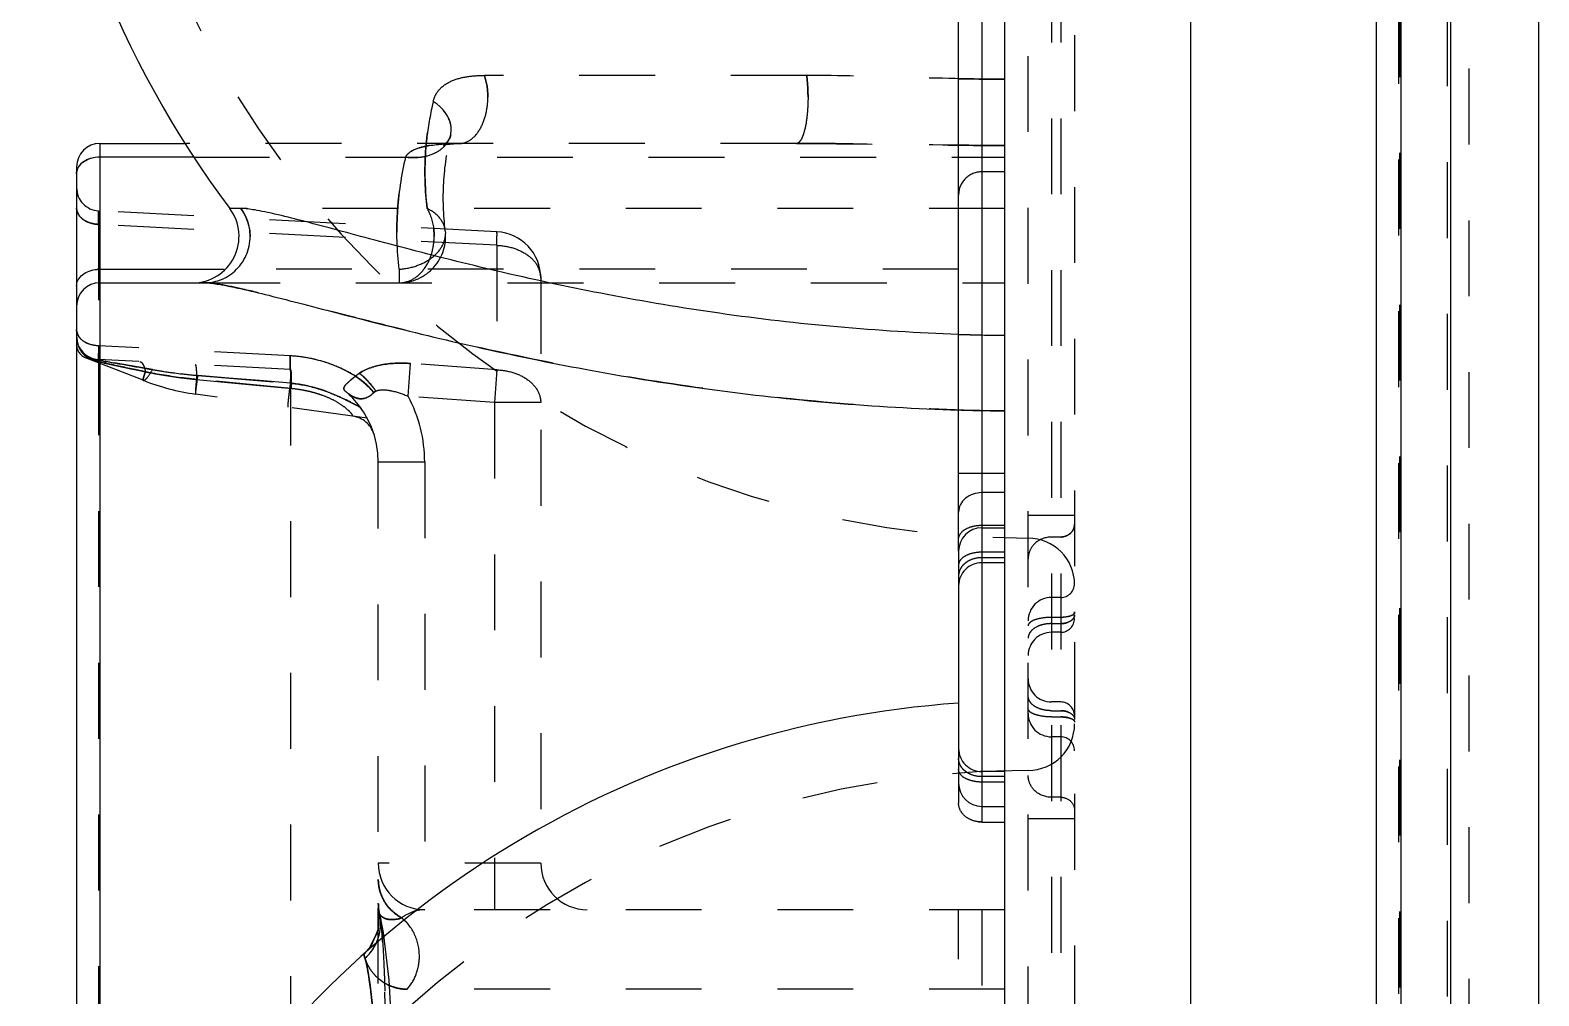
# Model space of a CAD drawing. Header units: millimetres. Extents: x -840 to 1682, y -9216 to -2117.
# Drawn here: x 872.12 to 904.62, y -2469.22 to -2448.42 of the extents above; entities that cross this region are included whole.
import ezdxf

# ---------------------------------------------------------------- set-up
doc = ezdxf.new("R2010")
doc.units = ezdxf.units.MM
doc.header["$LTSCALE"] = 16.335
doc.linetypes.add('HIDDEN', pattern=[0.2, 0.1, -0.1])
doc.layers.get('0').update_dxf_attribs({"linetype": 'CONTINUOUS'})
doc.layers.add('DEFAULT_2', color=8, linetype='HIDDEN')

msp = doc.modelspace()

# ---------------------------------------------------------------- linework, layer by layer
at = {"color": 7, "linetype": 'Continuous'}
for p, q in [((901.644, -2400.707), (901.644, -2613.018)), ((902.722, -2612.962), (902.722, -2400.763)), ((901.117, -2612.519), (901.117, -2401.206)), ((904.617, -2610.965), (904.617, -2402.76)), ((897.117, -2411.862), (897.117, -2601.862)), ((893.117, -2597.862), (893.117, -2415.862)), ((892.617, -2419.419), (892.617, -2465.139)), ((892.117, -2459.508), (892.117, -2419.919)), ((873.617, -2450.862), (873.617, -2476.549)), ((873.617, -2450.862), (875.486, -2450.862)), ((873.117, -2451.362), (873.117, -2478.223)), ((875.64, -2451.155), (873.617, -2451.155)), ((876.658, -2452.262), (876.418, -2452.264)), ((873.617, -2453.57), (876.297, -2453.57)), ((873.617, -2453.862), (875.869, -2453.862)), ((892.117, -2457.963), (893.117, -2457.963)), ((893.117, -2458.381), (892.617, -2458.381)), ((892.617, -2459.139), (893.117, -2459.139)), ((892.117, -2459.639), (892.117, -2464.636)), ((892.617, -2465.139), (893.117, -2465.139))]:
    msp.add_line(p, q, dxfattribs=at)
for centre, radius, start, end in [((893.617, -2439.362), 21.5, 91.3326, 216.8699), ((873.617, -2451.362), 0.5, 90, 180), ((875.617, -2452.862), 1, 270, 36.8699), ((873.618, -2454.258), 0.688, 90.0145, 94.5851), ((873.617, -2454.362), 0.5, 90, 180), ((892.617, -2459.639), 0.5, 90, 180), ((893.617, -2484.362), 21.5, 94.0006, 202.2011), ((892.617, -2464.639), 0.5, 180, 270)]:
    msp.add_arc(centre, radius, start, end, dxfattribs=at)
for points, knots in [([(873.154, -2451.377), (873.148, -2451.388), (873.128, -2451.429), (873.117, -2451.475), (873.117, -2451.509)], [0, 0, 0, 0, 0.25942, 1, 1, 1, 1]), ([(873.367, -2451.203), (873.349, -2451.21), (873.281, -2451.242), (873.219, -2451.289), (873.184, -2451.332)], [0, 0, 0, 0, 0.26708, 1, 1, 1, 1]), ([(873.617, -2451.155), (873.553, -2451.155), (873.467, -2451.167), (873.387, -2451.195), (873.367, -2451.203)], [0, 0, 0, 0, 0.755851, 1, 1, 1, 1]), ([(892.115, -2454.972), (891.244, -2454.943), (889.524, -2454.838), (886.999, -2454.545), (884.6, -2454.142), (882.382, -2453.671), (880.68, -2453.247), (879.46, -2452.923), (878.676, -2452.712), (877.997, -2452.531), (877.435, -2452.39), (877.004, -2452.298), (876.757, -2452.262), (876.658, -2452.262)], [0, 0, 0, 0, 0.166163, 0.328585, 0.484393, 0.62998, 0.760829, 0.818803, 0.870719, 0.915706, 0.952795, 0.981093, 1, 1, 1, 1]), ([(876.855, -2452.862), (876.855, -2452.804), (876.836, -2452.592), (876.75, -2452.386), (876.658, -2452.262)], [0, 0, 0, 0, 0.275069, 1, 1, 1, 1]), ([(875.869, -2453.862), (875.98, -2453.862), (876.221, -2453.821), (876.553, -2453.621), (876.797, -2453.282), (876.855, -2453.001), (876.855, -2452.862)], [0, 0, 0, 0, 0.214363, 0.462704, 0.732019, 1, 1, 1, 1]), ([(873.117, -2453.923), (873.117, -2453.88), (873.144, -2453.787), (873.244, -2453.676), (873.39, -2453.6), (873.503, -2453.576), (873.563, -2453.572)], [0, 0, 0, 0, 0.211187, 0.445952, 0.711385, 1, 1, 1, 1]), ([(875.869, -2453.862), (875.975, -2453.862), (876.238, -2453.9), (876.7, -2453.995), (877.299, -2454.141), (878.023, -2454.327), (878.857, -2454.544), (880.148, -2454.874), (881.942, -2455.303), (884.271, -2455.778), (886.782, -2456.18), (889.416, -2456.47), (891.209, -2456.573), (892.116, -2456.6)], [0, 0, 0, 0, 0.019215, 0.04803, 0.085707, 0.131297, 0.183795, 0.242229, 0.373416, 0.518841, 0.67393, 0.835217, 1, 1, 1, 1]), ([(892.617, -2458.381), (892.493, -2458.381), (892.3, -2458.442), (892.146, -2458.63), (892.117, -2458.744), (892.117, -2458.798)], [0, 0, 0, 0, 0.525601, 0.769484, 1, 1, 1, 1])]:
    msp.add_open_spline(points, degree=3, knots=knots, dxfattribs=at)
msp.add_open_spline([(873.184, -2451.332), (873.173, -2451.346), (873.162, -2451.361), (873.154, -2451.377)], degree=3, dxfattribs=at)
at = {"layer": 'DEFAULT_2', "color": 8, "linetype": 'HIDDEN'}
for p, q in [((901.591, -2402.204), (901.591, -2611.521)), ((902.644, -2402.259), (902.644, -2611.466)), ((903.117, -2610.967), (903.117, -2402.758)), ((901.617, -2411.862), (901.617, -2601.862)), ((894.617, -2415.862), (894.617, -2597.862)), ((893.617, -2594.362), (893.617, -2419.362)), ((894.117, -2420.919), (894.117, -2592.806)), ((894.317, -2420.919), (894.317, -2592.806)), ((888.845, -2449.396), (881.905, -2449.396)), ((881.11, -2450.821), (881.045, -2450.888)), ((881.123, -2450.802), (881.073, -2450.862)), ((881.162, -2450.727), (881.123, -2450.802)), ((881.177, -2450.678), (881.162, -2450.727)), ((881.176, -2450.68), (881.177, -2450.679)), ((881.177, -2450.679), (881.19, -2450.565)), ((881.177, -2450.679), (881.178, -2450.672)), ((881.178, -2450.672), (881.19, -2450.565)), ((888.623, -2450.862), (875.486, -2450.862)), ((881.02, -2450.904), (881.026, -2450.902)), ((881.045, -2450.888), (881.026, -2450.901)), ((881.071, -2450.865), (881.028, -2450.899)), ((875.64, -2451.155), (893.117, -2451.155)), ((893.117, -2451.473), (892.617, -2451.473)), ((882.17, -2452.762), (873.591, -2452.312)), ((893.117, -2452.262), (876.418, -2452.263)), ((873.591, -2452.605), (873.591, -2455.22)), ((882.17, -2453.055), (873.591, -2452.605)), ((881.06, -2452.74), (881.064, -2452.802)), ((882.17, -2453.055), (882.17, -2455.737)), ((892.117, -2453.57), (876.297, -2453.57)), ((880.067, -2453.57), (880.067, -2453.862)), ((875.869, -2453.862), (893.117, -2453.862)), ((883.117, -2453.761), (883.117, -2466.362)), ((877.722, -2455.436), (873.591, -2455.22)), ((874.549, -2455.962), (873.312, -2455.475)), ((873.591, -2455.512), (873.591, -2481.438)), ((877.722, -2455.729), (873.591, -2455.512)), ((873.756, -2455.598), (874.289, -2455.713)), ((874.299, -2455.651), (873.927, -2455.586)), ((874.754, -2455.732), (874.299, -2455.651)), ((880.26, -2456.305), (880.312, -2455.599)), ((882.17, -2455.737), (880.312, -2455.599)), ((874.289, -2455.713), (874.437, -2455.744)), ((874.437, -2455.744), (874.599, -2455.779)), ((877.741, -2456.139), (875.7, -2455.943)), ((875.7, -2455.943), (876.378, -2456.008)), ((875.731, -2455.857), (877.727, -2456.026)), ((876.394, -2455.913), (875.731, -2455.857)), ((876.378, -2456.008), (877.058, -2456.073)), ((877.059, -2455.969), (876.394, -2455.913)), ((877.727, -2456.026), (877.059, -2455.969)), ((877.722, -2455.729), (877.722, -2473.46)), ((882.17, -2455.737), (882.117, -2456.443)), ((879.379, -2456.779), (875.682, -2456.259)), ((877.058, -2456.073), (877.683, -2456.134)), ((877.683, -2456.134), (877.741, -2456.139)), ((879.518, -2456.23), (879.527, -2456.22)), ((882.117, -2456.443), (880.26, -2456.305)), ((882.117, -2456.443), (882.117, -2467.362)), ((883.117, -2456.443), (882.117, -2456.443)), ((879.617, -2501.625), (879.617, -2457.726)), ((880.617, -2457.726), (879.617, -2457.726)), ((880.617, -2457.726), (880.617, -2467.362)), ((894.617, -2458.87), (893.617, -2458.87)), ((892.617, -2459.083), (893.117, -2459.083)), ((892.117, -2459.639), (892.117, -2459.508)), ((894.317, -2459.337), (894.117, -2459.337)), ((893.117, -2459.664), (892.617, -2459.664)), ((893.117, -2459.782), (892.617, -2459.782)), ((893.117, -2459.889), (892.617, -2459.889)), ((894.317, -2460.639), (894.117, -2460.639)), ((894.317, -2461.068), (894.117, -2461.068)), ((894.117, -2461.202), (894.317, -2461.202)), ((894.317, -2461.389), (894.117, -2461.389)), ((894.317, -2462.889), (894.117, -2462.889)), ((894.117, -2463.077), (894.317, -2463.077)), ((894.117, -2463.211), (894.317, -2463.211)), ((894.317, -2463.639), (894.117, -2463.639)), ((893.117, -2464.389), (892.617, -2464.389)), ((892.117, -2464.636), (892.117, -2465.065)), ((893.117, -2464.496), (892.617, -2464.496)), ((893.117, -2464.614), (892.617, -2464.614)), ((894.317, -2464.941), (894.117, -2464.941)), ((892.617, -2465.139), (892.617, -2465.474)), ((894.617, -2465.408), (893.617, -2465.408)), ((892.617, -2465.474), (893.117, -2465.474)), ((883.117, -2466.362), (879.617, -2466.362)), ((879.65, -2467.476), (879.617, -2467.222)), ((879.617, -2467.275), (879.629, -2467.424)), ((893.117, -2467.362), (880.617, -2467.362)), ((892.117, -2504.362), (892.117, -2467.362)), ((892.617, -2467.362), (892.617, -2477.317)), ((879.628, -2467.424), (879.61, -2467.811)), ((879.628, -2467.423), (879.612, -2467.807)), ((879.628, -2467.423), (879.617, -2467.785)), ((879.628, -2467.423), (879.641, -2467.451)), ((879.65, -2467.476), (879.641, -2467.451)), ((879.654, -2467.491), (879.65, -2467.476)), ((879.61, -2467.814), (879.42, -2468.198)), ((879.617, -2467.785), (879.465, -2468.137)), ((879.42, -2468.198), (879.304, -2468.32)), ((879.305, -2468.318), (879.33, -2468.41)), ((879.465, -2468.137), (879.306, -2468.318)), ((893.117, -2469.074), (880.24, -2469.074))]:
    msp.add_line(p, q, dxfattribs=at)
for points in [[(881.175, -2450.686), (881.162, -2450.726), (881.11, -2450.821)], [(881.026, -2450.901), (881.022, -2450.903), (881.088, -2450.885), (881.238, -2450.866), (881.361, -2450.862)], [(881.085, -2450.886), (881.197, -2450.869), (881.36, -2450.862)], [(879.665, -2482.392), (879.903, -2475.72), (879.961, -2472.794), (879.937, -2470.505), (879.849, -2468.875), (879.728, -2467.851), (879.654, -2467.491)], [(879.612, -2467.807), (879.431, -2468.184), (879.306, -2468.318)]]:
    msp.add_lwpolyline(points, dxfattribs=at)
for centre, radius, start, end in [((893.617, -2439.362), 20, 90, 270), ((893.711, -2367.687), 81.795, 268.88267, 269.58396), ((887.28, -2451.492), 6.659, 166.661, 173.3499), ((887.171, -2451.477), 6.55, 173.369, 174.6127), ((880.698, -2450.565), 0.492, 335.2247, 346.4493), ((887.158, -2451.473), 6.536, 174.6355, 186.935), ((893.608, -2317.885), 133.022, 269.35773, 269.78859), ((873.617, -2451.813), 0.5, 180, 267), ((880.067, -2452.862), 1, 270, 6.9482), ((879.497, -2452.862), 1.323, 359.9981, 7.4921), ((880.564, -2452.802), 0.5, 6.9958, 11.4277), ((882.117, -2453.761), 1, 0, 87), ((873.617, -2455.014), 0.5, 179.9559, 266.9976), ((893.614, -2409.546), 45.45, 268.1103, 269.374), ((873.417, -2455.194), 0.3, 180, 249.474), ((873.667, -2455.024), 0.55, 189.5209, 248.5453), ((892.485, -2455.527), 18.896, 179.0703, 179.5513), ((892.468, -2455.526), 18.879, 179.0701, 179.5515), ((928.797, -2146.919), 313.506, 259.85872, 260.07361), ((901.097, -2302.157), 155.816, 259.83409, 259.95764), ((877.552, -2458.523), 3.092, 77.7338, 86.8533), ((876.378, -2451.308), 5, 248.5453, 262), ((876.821, -2444.727), 11.273, 258.6325, 260.414), ((876.623, -2445.035), 10.859, 260.0864, 263.4795), ((876.749, -2445.158), 10.836, 260.4089, 262.3692), ((876.653, -2445.88), 10.108, 262.3665, 264.221), ((876.694, -2444.437), 11.461, 263.4664, 265.1781), ((876.601, -2446.377), 9.608, 264.2327, 264.6235), ((877.617, -2457.726), 2, 0, 86.9997), ((877.276, -2458.926), 3.571, 58.795, 59.7915), ((877.369, -2458.76), 3.38, 58.695, 59.7269), ((879.705, -2456.572), 0.908, 123.1352, 129.6155), ((879.731, -2456.6), 0.946, 123.5252, 129.7477), ((878.223, -2457.292), 1.681, 39.1953, 51.729), ((877.464, -2459.013), 2.887, 79.5198, 84.4983), ((877.477, -2458.946), 2.819, 74.9497, 79.5427), ((877.538, -2458.724), 2.589, 70.4637, 74.9724), ((878.212, -2457.306), 1.699, 39.5795, 45.7081), ((877.617, -2457.726), 3, 0, 28.2707), ((893.619, -2406.604), 50.019, 268.277, 269.4249), ((878.997, -2457.281), 0.55, 17.8929, 82), ((893.617, -2460.362), 1, 0, 90), ((892.617, -2460.389), 0.5, 90, 180), ((894.317, -2460.339), 0.3, 270, 0), ((894.117, -2461.139), 0.5, 90, 180), ((894.317, -2461.089), 0.3, 270, 360), ((894.117, -2461.889), 0.5, 90, 180), ((894.117, -2462.389), 0.5, 180, 270), ((894.117, -2463.139), 0.5, 180, 270), ((894.317, -2463.189), 0.3, 0, 90), ((893.617, -2463.362), 1, 270, 0), ((894.317, -2463.939), 0.3, 0, 90), ((892.617, -2463.889), 0.5, 180, 270), ((893.617, -2484.362), 20, 90, 270), ((892.618, -2464.879), 0.594, 262.9351, 269.967), ((880.617, -2466.362), 1, 180, 270), ((884.117, -2466.362), 1, 180, 270), ((880.619, -2467.233), 1.001, 180.0192, 192.5682), ((880.602, -2466.659), 1.003, 221.5711, 241.1203), ((880.618, -2468.082), 0.719, 90.0177, 93.3209), ((878.669, -2467.666), 0.996, 311.5778, 12.4545), ((879.52, -2468.296), 0.966, 39.1962, 41.9491), ((865.529, -2468.968), 14.211, 3.7192, 4.3132)]:
    msp.add_arc(centre, radius, start, end, dxfattribs=at)
msp.add_ellipse((892.617, -2451.973), major_axis=(0.5, 0), ratio=1, start_param=1.570796, end_param=3.141593, dxfattribs=at)
for points, knots in [([(880.8, -2449.956), (880.813, -2449.902), (880.851, -2449.801), (880.981, -2449.631), (881.219, -2449.488), (881.55, -2449.409), (881.784, -2449.396), (881.905, -2449.396)], [0, 0, 0, 0, 0.122846, 0.239974, 0.475192, 0.727949, 1, 1, 1, 1]), ([(888.845, -2449.396), (888.85, -2449.43), (888.867, -2449.585), (888.874, -2449.741), (888.874, -2449.862)], [0, 0, 0, 0, 0.219548, 1, 1, 1, 1]), ([(893.117, -2449.479), (892.4, -2449.474), (890.976, -2449.442), (889.552, -2449.396), (888.845, -2449.396)], [0, 0, 0, 0, 0.50376, 1, 1, 1, 1]), ([(888.874, -2449.862), (888.874, -2449.819), (888.872, -2449.663), (888.86, -2449.507), (888.845, -2449.396)], [0, 0, 0, 0, 0.277332, 1, 1, 1, 1]), ([(880.669, -2452.262), (880.623, -2451.88), (880.597, -2451.102), (880.711, -2450.333), (880.8, -2449.956)], [0, 0, 0, 0, 0.498752, 1, 1, 1, 1]), ([(881.19, -2450.565), (881.19, -2450.452), (881.102, -2450.203), (880.913, -2450.03), (880.8, -2449.956)], [0, 0, 0, 0, 0.455787, 1, 1, 1, 1]), ([(881.144, -2450.346), (881.128, -2450.308), (881.045, -2450.153), (880.912, -2450.03), (880.8, -2449.956)], [0, 0, 0, 0, 0.231428, 1, 1, 1, 1]), ([(881.361, -2450.862), (881.448, -2450.862), (881.64, -2450.789), (881.833, -2450.54), (881.951, -2450.219), (881.977, -2449.983), (881.977, -2449.862)], [0, 0, 0, 0, 0.20414, 0.449373, 0.716817, 1, 1, 1, 1]), ([(888.874, -2449.862), (888.874, -2449.995), (888.862, -2450.242), (888.818, -2450.529), (888.758, -2450.711), (888.714, -2450.806), (888.658, -2450.862), (888.623, -2450.862)], [0, 0, 0, 0, 0.372008, 0.694809, 0.814318, 0.902265, 1, 1, 1, 1]), ([(881.19, -2450.565), (881.19, -2450.547), (881.186, -2450.472), (881.166, -2450.398), (881.144, -2450.346)], [0, 0, 0, 0, 0.242484, 1, 1, 1, 1]), ([(880.204, -2451.155), (880.321, -2451.169), (880.551, -2451.168), (880.859, -2451.075), (881.081, -2450.905), (881.159, -2450.752), (881.177, -2450.679)], [0, 0, 0, 0, 0.302159, 0.578646, 0.807728, 1, 1, 1, 1]), ([(881.06, -2452.741), (881.018, -2452.4), (880.995, -2451.704), (881.097, -2451.016), (881.177, -2450.679)], [0, 0, 0, 0, 0.498195, 1, 1, 1, 1]), ([(880.204, -2451.155), (880.243, -2451.073), (880.427, -2450.965), (880.82, -2450.877), (881.143, -2450.862), (881.36, -2450.862)], [0, 0, 0, 0, 0.221586, 0.470206, 1, 1, 1, 1]), ([(880.728, -2450.905), (880.617, -2450.923), (880.427, -2450.963), (880.24, -2451.078), (880.204, -2451.155)], [0, 0, 0, 0, 0.568754, 1, 1, 1, 1]), ([(880.204, -2451.155), (880.298, -2451.167), (880.426, -2451.169), (880.551, -2451.152), (880.581, -2451.146)], [0, 0, 0, 0, 0.753695, 1, 1, 1, 1]), ([(881.36, -2450.862), (881.331, -2450.862), (881.213, -2450.863), (881.096, -2450.867), (881.009, -2450.873)], [0, 0, 0, 0, 0.254113, 1, 1, 1, 1]), ([(893.117, -2450.906), (892.74, -2450.905), (891.242, -2450.892), (889.744, -2450.862), (888.623, -2450.862)], [0, 0, 0, 0, 0.251864, 1, 1, 1, 1]), ([(888.623, -2450.862), (888.912, -2450.862), (890.076, -2450.868), (891.241, -2450.889), (892.117, -2450.899)], [0, 0, 0, 0, 0.247586, 1, 1, 1, 1]), ([(873.117, -2451.509), (873.117, -2451.462), (873.148, -2451.362), (873.249, -2451.261), (873.331, -2451.218), (873.367, -2451.203)], [0, 0, 0, 0, 0.33762, 0.717238, 1, 1, 1, 1]), ([(880.067, -2453.57), (880.018, -2453.169), (879.992, -2452.355), (880.11, -2451.55), (880.204, -2451.155)], [0, 0, 0, 0, 0.498752, 1, 1, 1, 1]), ([(880.204, -2451.155), (880.11, -2451.55), (879.992, -2452.355), (880.018, -2453.169), (880.067, -2453.57)], [0, 0, 0, 0, 0.501248, 1, 1, 1, 1]), ([(873.117, -2452.252), (873.117, -2452.345), (873.218, -2452.495), (873.412, -2452.58), (873.531, -2452.603), (873.591, -2452.605)], [0, 0, 0, 0, 0.438702, 0.716957, 1, 1, 1, 1]), ([(873.117, -2452.252), (873.117, -2452.345), (873.218, -2452.495), (873.412, -2452.58), (873.531, -2452.603), (873.591, -2452.605)], [0, 0, 0, 0, 0.438702, 0.716957, 1, 1, 1, 1]), ([(873.184, -2452.427), (873.174, -2452.413), (873.138, -2452.361), (873.117, -2452.298), (873.117, -2452.252)], [0, 0, 0, 0, 0.273807, 1, 1, 1, 1]), ([(873.184, -2452.427), (873.174, -2452.413), (873.138, -2452.361), (873.117, -2452.298), (873.117, -2452.252)], [0, 0, 0, 0, 0.273807, 1, 1, 1, 1]), ([(873.358, -2452.553), (873.34, -2452.546), (873.275, -2452.515), (873.217, -2452.468), (873.184, -2452.427)], [0, 0, 0, 0, 0.267091, 1, 1, 1, 1]), ([(873.591, -2452.312), (873.59, -2452.312), (873.591, -2452.323), (873.589, -2452.334), (873.59, -2452.36), (873.589, -2452.392), (873.589, -2452.434), (873.59, -2452.506), (873.591, -2452.564), (873.591, -2452.605)], [0, 0, 0, 0, 0.01716, 0.067393, 0.149686, 0.26285, 0.405677, 0.576955, 1, 1, 1, 1]), ([(873.591, -2452.605), (873.591, -2452.564), (873.59, -2452.506), (873.589, -2452.434), (873.589, -2452.392), (873.59, -2452.36), (873.589, -2452.334), (873.591, -2452.323), (873.59, -2452.312), (873.591, -2452.312)], [0, 0, 0, 0, 0.423045, 0.594323, 0.73715, 0.850314, 0.932607, 0.98284, 1, 1, 1, 1]), ([(876.658, -2452.262), (876.687, -2452.301), (876.8, -2452.481), (876.855, -2452.698), (876.855, -2452.862)], [0, 0, 0, 0, 0.226306, 1, 1, 1, 1]), ([(881.06, -2452.741), (881.048, -2452.643), (880.952, -2452.438), (880.772, -2452.311), (880.669, -2452.262)], [0, 0, 0, 0, 0.468011, 1, 1, 1, 1]), ([(880.669, -2452.262), (880.694, -2452.306), (880.783, -2452.494), (880.82, -2452.705), (880.82, -2452.862)], [0, 0, 0, 0, 0.241621, 1, 1, 1, 1]), ([(873.591, -2452.605), (873.572, -2452.604), (873.492, -2452.597), (873.413, -2452.577), (873.358, -2452.553)], [0, 0, 0, 0, 0.243141, 1, 1, 1, 1]), ([(873.591, -2452.605), (873.572, -2452.604), (873.492, -2452.597), (873.413, -2452.577), (873.358, -2452.553)], [0, 0, 0, 0, 0.243141, 1, 1, 1, 1]), ([(882.17, -2453.055), (882.171, -2453.013), (882.173, -2452.955), (882.174, -2452.883), (882.174, -2452.841), (882.174, -2452.809), (882.174, -2452.783), (882.172, -2452.772), (882.172, -2452.762), (882.17, -2452.762)], [0, 0, 0, 0, 0.42336, 0.59542, 0.738388, 0.851103, 0.932517, 0.982043, 1, 1, 1, 1]), ([(880.067, -2453.57), (880.197, -2453.562), (880.447, -2453.512), (880.772, -2453.344), (881.002, -2453.102), (881.064, -2452.897), (881.064, -2452.802)], [0, 0, 0, 0, 0.284793, 0.5532, 0.790987, 1, 1, 1, 1]), ([(880.067, -2453.862), (880.167, -2453.862), (880.377, -2453.804), (880.624, -2453.572), (880.784, -2453.243), (880.82, -2452.991), (880.82, -2452.862)], [0, 0, 0, 0, 0.216764, 0.45432, 0.718504, 1, 1, 1, 1]), ([(882.17, -2453.055), (882.294, -2453.059), (882.532, -2453.099), (882.843, -2453.25), (883.061, -2453.476), (883.117, -2453.67), (883.117, -2453.761)], [0, 0, 0, 0, 0.288174, 0.554637, 0.789562, 1, 1, 1, 1]), ([(883.117, -2453.761), (883.117, -2453.738), (883.111, -2453.647), (883.08, -2453.558), (883.046, -2453.498)], [0, 0, 0, 0, 0.244869, 1, 1, 1, 1]), ([(893.117, -2456.621), (892.165, -2456.611), (890.278, -2456.538), (887.497, -2456.274), (884.836, -2455.881), (882.358, -2455.396), (880.445, -2454.948), (879.064, -2454.598), (878.171, -2454.366), (877.396, -2454.165), (876.753, -2454.007), (876.261, -2453.904), (875.981, -2453.862), (875.869, -2453.862)], [0, 0, 0, 0, 0.163086, 0.323365, 0.478079, 0.623726, 0.755648, 0.814585, 0.867621, 0.91372, 0.951805, 0.980836, 1, 1, 1, 1]), ([(873.591, -2455.22), (873.529, -2455.218), (873.41, -2455.197), (873.255, -2455.123), (873.146, -2455.009), (873.117, -2454.912), (873.117, -2454.867)], [0, 0, 0, 0, 0.287807, 0.554534, 0.789654, 1, 1, 1, 1]), ([(873.117, -2454.867), (873.117, -2454.927), (873.17, -2455.058), (873.283, -2455.135), (873.347, -2455.164)], [0, 0, 0, 0, 0.459792, 1, 1, 1, 1]), ([(873.117, -2454.867), (873.117, -2454.927), (873.17, -2455.058), (873.283, -2455.135), (873.347, -2455.164)], [0, 0, 0, 0, 0.459792, 1, 1, 1, 1]), ([(873.591, -2455.22), (873.591, -2455.261), (873.59, -2455.32), (873.589, -2455.392), (873.589, -2455.434), (873.59, -2455.466), (873.589, -2455.491), (873.591, -2455.502), (873.59, -2455.512), (873.591, -2455.512)], [0, 0, 0, 0, 0.42404, 0.596362, 0.739525, 0.852348, 0.933752, 0.983056, 1, 1, 1, 1]), ([(873.591, -2455.22), (873.591, -2455.261), (873.59, -2455.32), (873.589, -2455.392), (873.589, -2455.434), (873.59, -2455.466), (873.589, -2455.491), (873.591, -2455.502), (873.59, -2455.512), (873.591, -2455.512)], [0, 0, 0, 0, 0.424044, 0.596367, 0.73953, 0.852354, 0.933756, 0.983058, 1, 1, 1, 1]), ([(873.596, -2455.527), (873.548, -2455.529), (873.451, -2455.524), (873.359, -2455.491), (873.314, -2455.472)], [0, 0, 0, 0, 0.494482, 1, 1, 1, 1]), ([(873.315, -2455.472), (873.337, -2455.482), (873.382, -2455.502), (873.476, -2455.525), (873.549, -2455.529), (873.596, -2455.527)], [0, 0, 0, 0, 0.256465, 0.507376, 1, 1, 1, 1]), ([(873.326, -2455.455), (873.361, -2455.471), (873.5, -2455.53), (873.646, -2455.576), (873.756, -2455.598)], [0, 0, 0, 0, 0.257543, 1, 1, 1, 1]), ([(873.591, -2455.512), (873.591, -2455.512), (873.591, -2455.508), (873.59, -2455.503), (873.59, -2455.492), (873.589, -2455.469), (873.589, -2455.431), (873.589, -2455.398), (873.589, -2455.379)], [0, 0, 0, 0, 0.01697, 0.065194, 0.14481, 0.255582, 0.568906, 1, 1, 1, 1]), ([(873.591, -2455.512), (873.606, -2455.513), (873.669, -2455.524), (873.724, -2455.563), (873.756, -2455.598)], [0, 0, 0, 0, 0.239183, 1, 1, 1, 1]), ([(873.596, -2455.527), (873.596, -2455.525), (873.595, -2455.52), (873.594, -2455.513), (873.591, -2455.512)], [0, 0, 0, 0, 0.414294, 1, 1, 1, 1]), ([(873.591, -2455.512), (873.592, -2455.512), (873.596, -2455.517), (873.595, -2455.522), (873.596, -2455.527)], [0, 0, 0, 0, 0.105795, 1, 1, 1, 1]), ([(874.599, -2455.779), (874.526, -2455.763), (874.245, -2455.703), (873.964, -2455.643), (873.756, -2455.598)], [0, 0, 0, 0, 0.26024, 1, 1, 1, 1]), ([(874.477, -2455.559), (874.508, -2455.56), (874.57, -2455.645), (874.589, -2455.725), (874.599, -2455.779)], [0, 0, 0, 0, 0.363347, 1, 1, 1, 1]), ([(874.477, -2455.559), (874.508, -2455.56), (874.551, -2455.614), (874.58, -2455.693), (874.593, -2455.748), (874.599, -2455.779)], [0, 0, 0, 0, 0.356279, 0.64269, 1, 1, 1, 1]), ([(875.671, -2455.621), (875.674, -2455.622), (875.681, -2455.631), (875.688, -2455.66), (875.696, -2455.725), (875.7, -2455.823), (875.701, -2455.901), (875.7, -2455.943)], [0, 0, 0, 0, 0.027986, 0.084376, 0.291294, 0.61232, 1, 1, 1, 1]), ([(875.671, -2455.621), (875.674, -2455.622), (875.68, -2455.63), (875.688, -2455.659), (875.696, -2455.723), (875.7, -2455.822), (875.701, -2455.9), (875.7, -2455.943)], [0, 0, 0, 0, 0.027125, 0.081635, 0.284579, 0.605769, 1, 1, 1, 1]), ([(877.722, -2455.729), (877.72, -2455.729), (877.72, -2455.719), (877.718, -2455.707), (877.718, -2455.681), (877.718, -2455.648), (877.718, -2455.606), (877.719, -2455.535), (877.721, -2455.477), (877.722, -2455.436)], [0, 0, 0, 0, 0.018771, 0.070404, 0.154037, 0.268223, 0.411449, 0.582181, 1, 1, 1, 1]), ([(877.722, -2455.436), (877.721, -2455.477), (877.719, -2455.535), (877.718, -2455.606), (877.718, -2455.648), (877.718, -2455.681), (877.718, -2455.707), (877.721, -2455.719), (877.72, -2455.729), (877.722, -2455.729)], [0, 0, 0, 0, 0.417953, 0.588692, 0.731897, 0.846048, 0.929639, 0.981238, 1, 1, 1, 1]), ([(879.126, -2455.872), (878.92, -2455.747), (878.467, -2455.538), (877.975, -2455.449), (877.722, -2455.436)], [0, 0, 0, 0, 0.487169, 1, 1, 1, 1]), ([(879.072, -2455.841), (878.938, -2455.762), (878.651, -2455.621), (878.344, -2455.531), (878.186, -2455.497)], [0, 0, 0, 0, 0.489524, 1, 1, 1, 1]), ([(879.208, -2455.811), (879.361, -2455.711), (879.734, -2455.594), (880.116, -2455.585), (880.312, -2455.599)], [0, 0, 0, 0, 0.480841, 1, 1, 1, 1]), ([(880.312, -2455.599), (880.116, -2455.585), (879.734, -2455.594), (879.361, -2455.711), (879.208, -2455.811)], [0, 0, 0, 0, 0.519038, 1, 1, 1, 1]), ([(874.599, -2455.779), (874.591, -2455.804), (874.576, -2455.847), (874.557, -2455.907), (874.552, -2455.936), (874.545, -2455.96), (874.549, -2455.962)], [0, 0, 0, 0, 0.418305, 0.732419, 0.927988, 1, 1, 1, 1]), ([(874.549, -2455.962), (874.545, -2455.96), (874.552, -2455.936), (874.557, -2455.907), (874.576, -2455.847), (874.591, -2455.804), (874.599, -2455.779)], [0, 0, 0, 0, 0.071999, 0.267542, 0.581676, 1, 1, 1, 1]), ([(874.549, -2455.962), (874.561, -2455.966), (874.598, -2455.951), (874.668, -2455.875), (874.719, -2455.794), (874.754, -2455.732)], [0, 0, 0, 0, 0.117169, 0.325034, 1, 1, 1, 1]), ([(874.549, -2455.962), (874.56, -2455.966), (874.597, -2455.952), (874.668, -2455.876), (874.719, -2455.794), (874.754, -2455.732)], [0, 0, 0, 0, 0.115445, 0.321183, 1, 1, 1, 1]), ([(875.7, -2455.943), (875.606, -2455.934), (875.237, -2455.893), (874.87, -2455.833), (874.599, -2455.779)], [0, 0, 0, 0, 0.25583, 1, 1, 1, 1]), ([(874.754, -2455.732), (874.833, -2455.745), (875.157, -2455.798), (875.484, -2455.836), (875.731, -2455.857)], [0, 0, 0, 0, 0.245121, 1, 1, 1, 1]), ([(875.7, -2455.943), (875.695, -2455.986), (875.687, -2456.062), (875.68, -2456.151), (875.677, -2456.206), (875.677, -2456.234), (875.678, -2456.249), (875.68, -2456.259), (875.682, -2456.259)], [0, 0, 0, 0, 0.406857, 0.72405, 0.840463, 0.925682, 0.978534, 1, 1, 1, 1]), ([(875.682, -2456.259), (875.68, -2456.259), (875.685, -2456.245), (875.682, -2456.229), (875.688, -2456.192), (875.693, -2456.146), (875.701, -2456.086), (875.713, -2455.989), (875.724, -2455.911), (875.731, -2455.857)], [0, 0, 0, 0, 0.017333, 0.068517, 0.153356, 0.271553, 0.421681, 0.597823, 1, 1, 1, 1]), ([(875.682, -2456.259), (875.68, -2456.259), (875.685, -2456.244), (875.682, -2456.228), (875.689, -2456.19), (875.693, -2456.143), (875.701, -2456.083), (875.714, -2455.987), (875.724, -2455.91), (875.731, -2455.857)], [0, 0, 0, 0, 0.018143, 0.071239, 0.158311, 0.278281, 0.429042, 0.604396, 1, 1, 1, 1]), ([(877.722, -2455.729), (877.724, -2455.729), (877.726, -2455.739), (877.728, -2455.753), (877.73, -2455.78), (877.731, -2455.832), (877.73, -2455.915), (877.728, -2455.986), (877.727, -2456.026)], [0, 0, 0, 0, 0.021366, 0.075808, 0.163509, 0.28266, 0.602332, 1, 1, 1, 1]), ([(877.722, -2455.729), (877.725, -2455.729), (877.731, -2455.742), (877.735, -2455.762), (877.739, -2455.799), (877.743, -2455.872), (877.744, -2455.988), (877.742, -2456.086), (877.741, -2456.139)], [0, 0, 0, 0, 0.023461, 0.077979, 0.165593, 0.286216, 0.613619, 1, 1, 1, 1]), ([(877.727, -2456.026), (877.728, -2455.986), (877.73, -2455.915), (877.731, -2455.832), (877.73, -2455.78), (877.728, -2455.753), (877.726, -2455.739), (877.724, -2455.729), (877.722, -2455.729)], [0, 0, 0, 0, 0.397687, 0.717388, 0.836511, 0.924189, 0.978615, 1, 1, 1, 1]), ([(877.722, -2455.729), (877.725, -2455.729), (877.731, -2455.742), (877.735, -2455.762), (877.739, -2455.799), (877.743, -2455.872), (877.744, -2455.988), (877.742, -2456.086), (877.741, -2456.139)], [0, 0, 0, 0, 0.023455, 0.077963, 0.165566, 0.286181, 0.613587, 1, 1, 1, 1]), ([(879.126, -2455.872), (879.075, -2455.911), (878.994, -2455.98), (878.903, -2456.063), (878.858, -2456.141), (878.883, -2456.178), (878.896, -2456.188)], [0, 0, 0, 0, 0.443383, 0.732056, 0.884682, 1, 1, 1, 1]), ([(879.124, -2455.874), (879.098, -2455.895), (879.049, -2455.936), (878.975, -2455.997), (878.915, -2456.054), (878.871, -2456.108), (878.869, -2456.159), (878.887, -2456.18), (878.896, -2456.188)], [0, 0, 0, 0, 0.237165, 0.441821, 0.673578, 0.819397, 0.912709, 1, 1, 1, 1]), ([(878.953, -2456.018), (878.964, -2456.007), (879.018, -2455.957), (879.075, -2455.911), (879.121, -2455.876)], [0, 0, 0, 0, 0.210079, 1, 1, 1, 1]), ([(879.121, -2455.876), (879.157, -2455.898), (879.303, -2455.998), (879.433, -2456.123), (879.518, -2456.228)], [0, 0, 0, 0, 0.239046, 1, 1, 1, 1]), ([(879.261, -2455.975), (879.227, -2455.948), (879.181, -2455.914), (879.133, -2455.883), (879.121, -2455.876)], [0, 0, 0, 0, 0.756865, 1, 1, 1, 1]), ([(879.522, -2456.224), (879.493, -2456.189), (879.375, -2456.057), (879.236, -2455.942), (879.124, -2455.874)], [0, 0, 0, 0, 0.256394, 1, 1, 1, 1]), ([(879.124, -2455.874), (879.136, -2455.881), (879.184, -2455.912), (879.23, -2455.945), (879.264, -2455.972)], [0, 0, 0, 0, 0.243154, 1, 1, 1, 1]), ([(879.566, -2456.195), (879.54, -2456.157), (879.435, -2456.017), (879.311, -2455.89), (879.208, -2455.811)], [0, 0, 0, 0, 0.259519, 1, 1, 1, 1]), ([(879.566, -2456.195), (879.541, -2456.158), (879.436, -2456.017), (879.312, -2455.89), (879.208, -2455.811)], [0, 0, 0, 0, 0.256496, 1, 1, 1, 1]), ([(879.335, -2455.921), (879.324, -2455.911), (879.284, -2455.872), (879.241, -2455.836), (879.208, -2455.811)], [0, 0, 0, 0, 0.256741, 1, 1, 1, 1]), ([(879.335, -2455.921), (879.324, -2455.911), (879.284, -2455.872), (879.241, -2455.836), (879.208, -2455.811)], [0, 0, 0, 0, 0.256739, 1, 1, 1, 1]), ([(879.566, -2456.195), (879.515, -2456.121), (879.44, -2456.027), (879.356, -2455.941), (879.335, -2455.921)], [0, 0, 0, 0, 0.753285, 1, 1, 1, 1]), ([(879.566, -2456.195), (879.515, -2456.121), (879.44, -2456.027), (879.356, -2455.941), (879.335, -2455.921)], [0, 0, 0, 0, 0.753283, 1, 1, 1, 1]), ([(882.17, -2455.737), (882.294, -2455.741), (882.532, -2455.781), (882.843, -2455.932), (883.061, -2456.159), (883.117, -2456.352), (883.117, -2456.443)], [0, 0, 0, 0, 0.288191, 0.554662, 0.789576, 1, 1, 1, 1]), ([(877.674, -2456.539), (877.671, -2456.539), (877.674, -2456.52), (877.672, -2456.499), (877.677, -2456.451), (877.682, -2456.39), (877.691, -2456.312), (877.705, -2456.189), (877.718, -2456.092), (877.727, -2456.026)], [0, 0, 0, 0, 0.018662, 0.071622, 0.158822, 0.279787, 0.432579, 0.609577, 1, 1, 1, 1]), ([(877.674, -2456.539), (877.671, -2456.539), (877.674, -2456.52), (877.672, -2456.499), (877.677, -2456.451), (877.682, -2456.39), (877.691, -2456.312), (877.706, -2456.189), (877.718, -2456.092), (877.727, -2456.026)], [0, 0, 0, 0, 0.018689, 0.071725, 0.159017, 0.280055, 0.432871, 0.609835, 1, 1, 1, 1]), ([(877.727, -2456.026), (877.907, -2456.042), (878.172, -2456.091), (878.502, -2456.2), (878.722, -2456.29), (878.888, -2456.368), (879.005, -2456.426), (879.078, -2456.463), (879.138, -2456.494), (879.185, -2456.517), (879.212, -2456.535), (879.228, -2456.541), (879.231, -2456.544)], [0, 0, 0, 0, 0.338884, 0.500181, 0.650424, 0.784557, 0.843087, 0.894421, 0.93734, 0.970312, 0.991732, 1, 1, 1, 1]), ([(878.497, -2456.201), (878.437, -2456.179), (878.188, -2456.095), (877.926, -2456.043), (877.727, -2456.026)], [0, 0, 0, 0, 0.240743, 1, 1, 1, 1]), ([(879.074, -2456.736), (879.076, -2456.736), (879.068, -2456.718), (879.059, -2456.705), (879.03, -2456.667), (878.971, -2456.605), (878.859, -2456.512), (878.69, -2456.404), (878.48, -2456.308), (878.246, -2456.23), (877.997, -2456.172), (877.827, -2456.147), (877.741, -2456.139)], [0, 0, 0, 0, 0.005002, 0.021903, 0.050294, 0.089687, 0.198237, 0.335819, 0.490844, 0.656643, 0.827554, 1, 1, 1, 1]), ([(879.175, -2456.514), (879.138, -2456.494), (878.917, -2456.379), (878.691, -2456.273), (878.497, -2456.201)], [0, 0, 0, 0, 0.169833, 1, 1, 1, 1]), ([(878.896, -2456.188), (878.943, -2456.228), (879.035, -2456.299), (879.196, -2456.372), (879.38, -2456.346), (879.48, -2456.268), (879.527, -2456.22)], [0, 0, 0, 0, 0.25832, 0.488692, 0.717734, 1, 1, 1, 1]), ([(879.126, -2456.336), (879.105, -2456.328), (879.023, -2456.289), (878.95, -2456.233), (878.896, -2456.188)], [0, 0, 0, 0, 0.234823, 1, 1, 1, 1]), ([(879.517, -2456.229), (879.461, -2456.283), (879.365, -2456.353), (879.22, -2456.365), (879.156, -2456.348), (879.126, -2456.336)], [0, 0, 0, 0, 0.544744, 0.773368, 1, 1, 1, 1]), ([(879.566, -2456.195), (879.616, -2456.171), (879.737, -2456.16), (879.972, -2456.195), (880.147, -2456.256), (880.26, -2456.305)], [0, 0, 0, 0, 0.234484, 0.485661, 1, 1, 1, 1]), ([(879.231, -2456.544), (879.227, -2456.54), (879.206, -2456.533), (879.189, -2456.521), (879.175, -2456.514)], [0, 0, 0, 0, 0.278186, 1, 1, 1, 1]), ([(892.117, -2459.382), (892.117, -2459.342), (892.151, -2459.253), (892.268, -2459.157), (892.43, -2459.097), (892.553, -2459.083), (892.617, -2459.083)], [0, 0, 0, 0, 0.190736, 0.419583, 0.695393, 1, 1, 1, 1]), ([(894.317, -2459.337), (894.393, -2459.337), (894.548, -2459.282), (894.617, -2459.129), (894.617, -2459.057)], [0, 0, 0, 0, 0.511817, 1, 1, 1, 1]), ([(894.117, -2459.337), (893.991, -2459.337), (893.792, -2459.411), (893.645, -2459.619), (893.617, -2459.743), (893.617, -2459.804)], [0, 0, 0, 0, 0.506792, 0.756013, 1, 1, 1, 1]), ([(892.617, -2459.664), (892.553, -2459.664), (892.431, -2459.677), (892.27, -2459.732), (892.153, -2459.818), (892.117, -2459.902), (892.117, -2459.939)], [0, 0, 0, 0, 0.31132, 0.591593, 0.818932, 1, 1, 1, 1]), ([(892.617, -2459.782), (892.553, -2459.782), (892.427, -2459.801), (892.261, -2459.885), (892.147, -2460.015), (892.117, -2460.123), (892.117, -2460.175)], [0, 0, 0, 0, 0.276659, 0.539002, 0.778428, 1, 1, 1, 1]), ([(892.367, -2459.835), (892.349, -2459.843), (892.28, -2459.879), (892.218, -2459.932), (892.184, -2459.978)], [0, 0, 0, 0, 0.262534, 1, 1, 1, 1]), ([(892.184, -2459.978), (892.174, -2459.993), (892.137, -2460.052), (892.117, -2460.123), (892.117, -2460.175)], [0, 0, 0, 0, 0.26037, 1, 1, 1, 1]), ([(894.117, -2461.068), (894.054, -2461.068), (893.934, -2461.075), (893.776, -2461.111), (893.663, -2461.159), (893.617, -2461.22), (893.617, -2461.246)], [0, 0, 0, 0, 0.342326, 0.64081, 0.860292, 1, 1, 1, 1]), ([(894.117, -2461.202), (894.053, -2461.202), (893.93, -2461.216), (893.767, -2461.28), (893.65, -2461.381), (893.617, -2461.472), (893.617, -2461.514)], [0, 0, 0, 0, 0.299764, 0.573772, 0.804836, 1, 1, 1, 1]), ([(894.117, -2461.202), (894.096, -2461.202), (894.011, -2461.205), (893.927, -2461.222), (893.867, -2461.244)], [0, 0, 0, 0, 0.255191, 1, 1, 1, 1]), ([(894.617, -2460.951), (894.617, -2460.992), (894.534, -2461.044), (894.429, -2461.061), (894.356, -2461.068), (894.317, -2461.068)], [0, 0, 0, 0, 0.363301, 0.659413, 1, 1, 1, 1]), ([(894.617, -2460.961), (894.617, -2460.976), (894.59, -2461.013), (894.522, -2461.041), (894.428, -2461.063), (894.356, -2461.068), (894.317, -2461.068)], [0, 0, 0, 0, 0.139612, 0.358939, 0.657531, 1, 1, 1, 1]), ([(894.617, -2461.014), (894.617, -2461.039), (894.598, -2461.094), (894.528, -2461.154), (894.43, -2461.193), (894.356, -2461.202), (894.317, -2461.202)], [0, 0, 0, 0, 0.195066, 0.425991, 0.700104, 1, 1, 1, 1]), ([(894.597, -2460.997), (894.6, -2460.993), (894.611, -2460.98), (894.617, -2460.963), (894.617, -2460.951)], [0, 0, 0, 0, 0.283994, 1, 1, 1, 1]), ([(894.601, -2460.995), (894.604, -2460.993), (894.612, -2460.983), (894.617, -2460.97), (894.617, -2460.961)], [0, 0, 0, 0, 0.284924, 1, 1, 1, 1]), ([(893.684, -2461.358), (893.674, -2461.369), (893.638, -2461.414), (893.617, -2461.472), (893.617, -2461.514)], [0, 0, 0, 0, 0.271677, 1, 1, 1, 1]), ([(894.117, -2463.077), (894.053, -2463.077), (893.93, -2463.062), (893.767, -2462.998), (893.65, -2462.898), (893.617, -2462.806), (893.617, -2462.764)], [0, 0, 0, 0, 0.299764, 0.573772, 0.804836, 1, 1, 1, 1]), ([(893.684, -2462.92), (893.674, -2462.909), (893.638, -2462.864), (893.617, -2462.806), (893.617, -2462.764)], [0, 0, 0, 0, 0.271677, 1, 1, 1, 1]), ([(894.117, -2463.211), (894.054, -2463.211), (893.934, -2463.203), (893.776, -2463.167), (893.663, -2463.119), (893.617, -2463.058), (893.617, -2463.032)], [0, 0, 0, 0, 0.342326, 0.64081, 0.860292, 1, 1, 1, 1]), ([(894.117, -2463.077), (894.096, -2463.077), (894.011, -2463.073), (893.927, -2463.056), (893.867, -2463.035)], [0, 0, 0, 0, 0.255191, 1, 1, 1, 1]), ([(894.317, -2463.077), (894.356, -2463.077), (894.43, -2463.086), (894.527, -2463.124), (894.598, -2463.184), (894.617, -2463.239), (894.617, -2463.264)], [0, 0, 0, 0, 0.29965, 0.573546, 0.804719, 1, 1, 1, 1]), ([(894.471, -2463.103), (894.46, -2463.099), (894.41, -2463.083), (894.357, -2463.077), (894.317, -2463.077)], [0, 0, 0, 0, 0.241875, 1, 1, 1, 1]), ([(894.317, -2463.211), (894.356, -2463.211), (894.429, -2463.217), (894.534, -2463.234), (894.617, -2463.286), (894.617, -2463.327)], [0, 0, 0, 0, 0.340288, 0.636178, 1, 1, 1, 1]), ([(894.317, -2463.211), (894.356, -2463.211), (894.428, -2463.215), (894.522, -2463.237), (894.59, -2463.265), (894.617, -2463.302), (894.617, -2463.318)], [0, 0, 0, 0, 0.342204, 0.64058, 0.860174, 1, 1, 1, 1]), ([(894.471, -2463.226), (894.459, -2463.223), (894.409, -2463.215), (894.357, -2463.211), (894.317, -2463.211)], [0, 0, 0, 0, 0.236932, 1, 1, 1, 1]), ([(892.617, -2464.496), (892.553, -2464.496), (892.427, -2464.477), (892.261, -2464.394), (892.147, -2464.264), (892.117, -2464.155), (892.117, -2464.103)], [0, 0, 0, 0, 0.276659, 0.539002, 0.778428, 1, 1, 1, 1]), ([(892.184, -2464.3), (892.174, -2464.285), (892.137, -2464.226), (892.117, -2464.155), (892.117, -2464.103)], [0, 0, 0, 0, 0.26037, 1, 1, 1, 1]), ([(892.617, -2464.614), (892.553, -2464.614), (892.431, -2464.601), (892.27, -2464.546), (892.153, -2464.46), (892.117, -2464.376), (892.117, -2464.339)], [0, 0, 0, 0, 0.31132, 0.591593, 0.818932, 1, 1, 1, 1]), ([(892.367, -2464.444), (892.349, -2464.435), (892.28, -2464.399), (892.218, -2464.346), (892.184, -2464.3)], [0, 0, 0, 0, 0.262534, 1, 1, 1, 1]), ([(894.117, -2464.941), (893.991, -2464.941), (893.792, -2464.867), (893.645, -2464.659), (893.617, -2464.535), (893.617, -2464.474)], [0, 0, 0, 0, 0.506792, 0.756013, 1, 1, 1, 1]), ([(892.617, -2465.474), (892.553, -2465.474), (892.425, -2465.453), (892.26, -2465.365), (892.146, -2465.23), (892.117, -2465.119), (892.117, -2465.065)], [0, 0, 0, 0, 0.273619, 0.534571, 0.77535, 1, 1, 1, 1]), ([(894.317, -2464.941), (894.393, -2464.941), (894.548, -2464.996), (894.617, -2465.149), (894.617, -2465.222)], [0, 0, 0, 0, 0.511817, 1, 1, 1, 1]), ([(880.117, -2467.537), (879.97, -2467.456), (879.713, -2467.217), (879.617, -2466.877), (879.617, -2466.712)], [0, 0, 0, 0, 0.505211, 1, 1, 1, 1]), ([(880.117, -2467.537), (879.97, -2467.456), (879.713, -2467.217), (879.617, -2466.877), (879.617, -2466.712)], [0, 0, 0, 0, 0.505173, 1, 1, 1, 1]), ([(879.678, -2467.038), (879.689, -2467.064), (879.733, -2467.167), (879.796, -2467.262), (879.852, -2467.324)], [0, 0, 0, 0, 0.253553, 1, 1, 1, 1]), ([(879.678, -2467.038), (879.689, -2467.064), (879.733, -2467.167), (879.796, -2467.262), (879.852, -2467.324)], [0, 0, 0, 0, 0.253553, 1, 1, 1, 1]), ([(880.617, -2467.362), (880.53, -2467.362), (880.351, -2467.396), (880.192, -2467.484), (880.117, -2467.537)], [0, 0, 0, 0, 0.487147, 1, 1, 1, 1]), ([(880.617, -2467.362), (880.53, -2467.362), (880.351, -2467.396), (880.192, -2467.484), (880.117, -2467.537)], [0, 0, 0, 0, 0.487147, 1, 1, 1, 1]), ([(880.617, -2467.362), (880.53, -2467.362), (880.351, -2467.396), (880.192, -2467.484), (880.117, -2467.537)], [0, 0, 0, 0, 0.487147, 1, 1, 1, 1]), ([(879.628, -2467.423), (879.623, -2467.417), (879.656, -2467.481), (879.675, -2467.496), (879.738, -2467.544), (879.796, -2467.563), (879.859, -2467.575), (879.925, -2467.573), (880.013, -2467.568), (880.082, -2467.555), (880.117, -2467.537)], [0, 0, 0, 0, 0.044899, 0.177439, 0.282632, 0.426138, 0.519389, 0.629869, 0.784453, 1, 1, 1, 1]), ([(880.118, -2467.537), (880.057, -2467.568), (879.947, -2467.574), (879.815, -2467.573), (879.736, -2467.541), (879.687, -2467.509), (879.655, -2467.472), (879.642, -2467.457), (879.627, -2467.415), (879.628, -2467.423)], [0, 0, 0, 0, 0.369928, 0.571932, 0.716797, 0.821768, 0.900057, 0.954939, 1, 1, 1, 1]), ([(879.629, -2467.423), (879.627, -2467.425), (879.632, -2467.43), (879.634, -2467.437), (879.642, -2467.452), (879.656, -2467.475), (879.705, -2467.527), (879.797, -2467.573), (879.947, -2467.573), (880.057, -2467.569), (880.117, -2467.537)], [0, 0, 0, 0, 0.011213, 0.025163, 0.04458, 0.099813, 0.178301, 0.427713, 0.629015, 1, 1, 1, 1]), ([(879.641, -2467.451), (879.637, -2467.445), (879.632, -2467.436), (879.63, -2467.426), (879.628, -2467.423)], [0, 0, 0, 0, 0.706749, 1, 1, 1, 1]), ([(880.118, -2467.537), (880.057, -2467.569), (879.947, -2467.573), (879.815, -2467.573), (879.737, -2467.542), (879.686, -2467.508), (879.657, -2467.475), (879.641, -2467.452), (879.634, -2467.436), (879.63, -2467.431), (879.63, -2467.422), (879.629, -2467.423)], [0, 0, 0, 0, 0.370307, 0.571598, 0.717415, 0.82215, 0.90052, 0.955628, 0.974961, 0.98884, 1, 1, 1, 1]), ([(880.118, -2467.537), (880.058, -2467.569), (879.947, -2467.573), (879.815, -2467.573), (879.737, -2467.542), (879.686, -2467.508), (879.657, -2467.475), (879.641, -2467.452), (879.634, -2467.436), (879.63, -2467.431), (879.63, -2467.422), (879.629, -2467.423)], [0, 0, 0, 0, 0.370307, 0.571593, 0.717414, 0.822141, 0.90051, 0.955617, 0.974952, 0.988834, 1, 1, 1, 1]), ([(879.654, -2467.49), (879.666, -2467.546), (879.683, -2467.701), (879.708, -2467.995), (879.732, -2468.412), (879.753, -2468.949), (879.77, -2469.602), (879.788, -2470.689), (879.793, -2472.292), (879.776, -2474.468), (879.739, -2476.93), (879.688, -2479.596), (879.655, -2481.433), (879.641, -2482.371)], [0, 0, 0, 0, 0.011492, 0.031355, 0.05946, 0.095661, 0.139698, 0.191166, 0.31474, 0.462607, 0.629757, 0.810832, 1, 1, 1, 1]), ([(879.7, -2467.9), (879.693, -2467.814), (879.681, -2467.677), (879.665, -2467.54), (879.654, -2467.49)], [0, 0, 0, 0, 0.62859, 1, 1, 1, 1]), ([(880.502, -2468.362), (880.502, -2468.203), (880.436, -2467.888), (880.238, -2467.631), (880.117, -2467.537)], [0, 0, 0, 0, 0.511032, 1, 1, 1, 1]), ([(879.33, -2468.41), (879.364, -2468.38), (879.499, -2468.242), (879.593, -2468.065), (879.631, -2467.923)], [0, 0, 0, 0, 0.238974, 1, 1, 1, 1]), ([(879.778, -2474.036), (879.79, -2472.796), (879.798, -2471.11), (879.761, -2469.114), (879.73, -2468.357), (879.71, -2468.047)], [0, 0, 0, 0, 0.621009, 0.844099, 1, 1, 1, 1]), ([(879.328, -2468.405), (879.324, -2468.393), (879.319, -2468.372), (879.309, -2468.344), (879.31, -2468.329), (879.303, -2468.32), (879.305, -2468.319)], [0, 0, 0, 0, 0.431812, 0.745937, 0.936199, 1, 1, 1, 1]), ([(879.328, -2468.405), (879.324, -2468.393), (879.319, -2468.372), (879.309, -2468.344), (879.31, -2468.329), (879.303, -2468.32), (879.305, -2468.319)], [0, 0, 0, 0, 0.431757, 0.745887, 0.936199, 1, 1, 1, 1]), ([(879.305, -2468.318), (879.304, -2468.32), (879.308, -2468.328), (879.309, -2468.343), (879.318, -2468.369), (879.327, -2468.403), (879.342, -2468.447), (879.371, -2468.52), (879.426, -2468.627), (879.528, -2468.765), (879.767, -2468.983), (880.043, -2469.075), (880.24, -2469.074)], [0, 0, 0, 0, 0.004506, 0.017006, 0.03744, 0.065702, 0.101442, 0.144201, 0.249515, 0.380971, 0.541115, 1, 1, 1, 1]), ([(879.329, -2468.408), (879.325, -2468.396), (879.319, -2468.374), (879.31, -2468.345), (879.309, -2468.329), (879.304, -2468.32), (879.305, -2468.318)], [0, 0, 0, 0, 0.43041, 0.741683, 0.931885, 1, 1, 1, 1]), ([(879.305, -2468.319), (879.307, -2468.319), (879.305, -2468.33), (879.312, -2468.341), (879.317, -2468.369), (879.328, -2468.403), (879.342, -2468.447), (879.371, -2468.52), (879.426, -2468.627), (879.528, -2468.766), (879.686, -2468.908), (879.869, -2469.006), (880.061, -2469.066), (880.177, -2469.075), (880.24, -2469.074)], [0, 0, 0, 0, 0.004126, 0.016488, 0.036968, 0.065154, 0.100643, 0.143095, 0.247716, 0.378298, 0.537289, 0.734259, 0.854129, 1, 1, 1, 1]), ([(879.305, -2468.319), (879.307, -2468.319), (879.305, -2468.329), (879.312, -2468.342), (879.317, -2468.369), (879.328, -2468.403), (879.342, -2468.447), (879.371, -2468.52), (879.427, -2468.628), (879.528, -2468.766), (879.686, -2468.908), (879.869, -2469.006), (880.061, -2469.066), (880.177, -2469.075), (880.24, -2469.074)], [0, 0, 0, 0, 0.00414, 0.016514, 0.037006, 0.065203, 0.1007, 0.143153, 0.247771, 0.378348, 0.537329, 0.734285, 0.854144, 1, 1, 1, 1]), ([(880.24, -2469.074), (880.324, -2468.979), (880.458, -2468.752), (880.502, -2468.493), (880.502, -2468.362)], [0, 0, 0, 0, 0.492279, 1, 1, 1, 1]), ([(879.33, -2482.451), (879.357, -2481.56), (879.421, -2479.821), (879.521, -2477.302), (879.592, -2474.985), (879.622, -2472.942), (879.601, -2471.236), (879.546, -2470.052), (879.48, -2469.309), (879.431, -2468.913), (879.383, -2468.625), (879.349, -2468.469), (879.33, -2468.41)], [0, 0, 0, 0, 0.19017, 0.37126, 0.537872, 0.684756, 0.807113, 0.901665, 0.937682, 0.966059, 0.98682, 1, 1, 1, 1]), ([(879.33, -2468.41), (879.353, -2468.481), (879.393, -2468.672), (879.448, -2469.03), (879.502, -2469.532), (879.55, -2470.174), (879.586, -2470.954), (879.619, -2472.249), (879.615, -2473.283), (879.605, -2474.013)], [0, 0, 0, 0, 0.039475, 0.103981, 0.193632, 0.308495, 0.447936, 0.610619, 1, 1, 1, 1]), ([(880.24, -2469.074), (880.106, -2469.074), (879.873, -2469.024), (879.678, -2468.897), (879.606, -2468.834)], [0, 0, 0, 0, 0.581963, 1, 1, 1, 1])]:
    msp.add_open_spline(points, degree=3, knots=knots, dxfattribs=at)
for points in [[(881.977, -2449.862), (881.977, -2449.705), (881.954, -2449.545), (881.905, -2449.396)], [(881.905, -2449.396), (881.954, -2449.545), (881.977, -2449.705), (881.977, -2449.862)], [(873.188, -2451.328), (873.175, -2451.343), (873.163, -2451.36), (873.153, -2451.378)], [(873.617, -2453.57), (873.599, -2453.57), (873.581, -2453.57), (873.563, -2453.572)], [(892.115, -2454.972), (892.449, -2454.983), (892.783, -2454.99), (893.117, -2454.994)], [(873.456, -2455.508), (873.412, -2455.491), (873.368, -2455.474), (873.326, -2455.455)], [(873.591, -2455.512), (873.612, -2455.514), (873.633, -2455.518), (873.652, -2455.526)], [(873.652, -2455.526), (873.671, -2455.533), (873.69, -2455.543), (873.706, -2455.554)], [(873.706, -2455.554), (873.725, -2455.567), (873.741, -2455.582), (873.756, -2455.598)], [(878.186, -2455.497), (878.033, -2455.465), (877.878, -2455.443), (877.722, -2455.436)], [(879.566, -2456.195), (879.548, -2456.204), (879.531, -2456.215), (879.517, -2456.229)], [(879.527, -2456.22), (879.539, -2456.21), (879.552, -2456.201), (879.566, -2456.195)], [(894.579, -2459.194), (894.554, -2459.236), (894.515, -2459.273), (894.471, -2459.297)], [(894.617, -2459.057), (894.617, -2459.104), (894.603, -2459.153), (894.579, -2459.194)], [(894.471, -2459.297), (894.425, -2459.323), (894.37, -2459.337), (894.317, -2459.337)], [(894.471, -2459.297), (894.425, -2459.323), (894.37, -2459.337), (894.317, -2459.337)], [(893.684, -2461.157), (893.675, -2461.163), (893.666, -2461.169), (893.658, -2461.176)], [(894.317, -2461.202), (894.367, -2461.202), (894.417, -2461.194), (894.464, -2461.178)], [(894.575, -2461.016), (894.584, -2461.01), (894.593, -2461.003), (894.601, -2460.995)], [(894.575, -2461.016), (894.583, -2461.01), (894.591, -2461.004), (894.597, -2460.997)], [(894.575, -2461.11), (894.584, -2461.101), (894.592, -2461.09), (894.599, -2461.079)], [(894.599, -2461.079), (894.61, -2461.06), (894.617, -2461.037), (894.617, -2461.014)], [(893.684, -2463.121), (893.675, -2463.116), (893.666, -2463.109), (893.658, -2463.102)], [(879.678, -2467.038), (879.638, -2466.935), (879.617, -2466.822), (879.617, -2466.712)], [(879.617, -2466.712), (879.617, -2466.822), (879.639, -2466.934), (879.678, -2467.038)], [(879.617, -2466.712), (879.617, -2466.822), (879.639, -2466.934), (879.678, -2467.038)], [(879.831, -2467.301), (879.767, -2467.223), (879.714, -2467.133), (879.678, -2467.038)], [(880.117, -2467.537), (880.009, -2467.478), (879.91, -2467.396), (879.831, -2467.301)], [(879.654, -2467.805), (879.671, -2467.688), (879.667, -2467.566), (879.641, -2467.451)], [(880.117, -2467.537), (880.161, -2467.571), (880.201, -2467.609), (880.238, -2467.65)], [(880.117, -2467.537), (880.161, -2467.571), (880.201, -2467.609), (880.238, -2467.65)]]:
    msp.add_open_spline(points, degree=3, dxfattribs=at)

doc.saveas('drawing.dxf')
